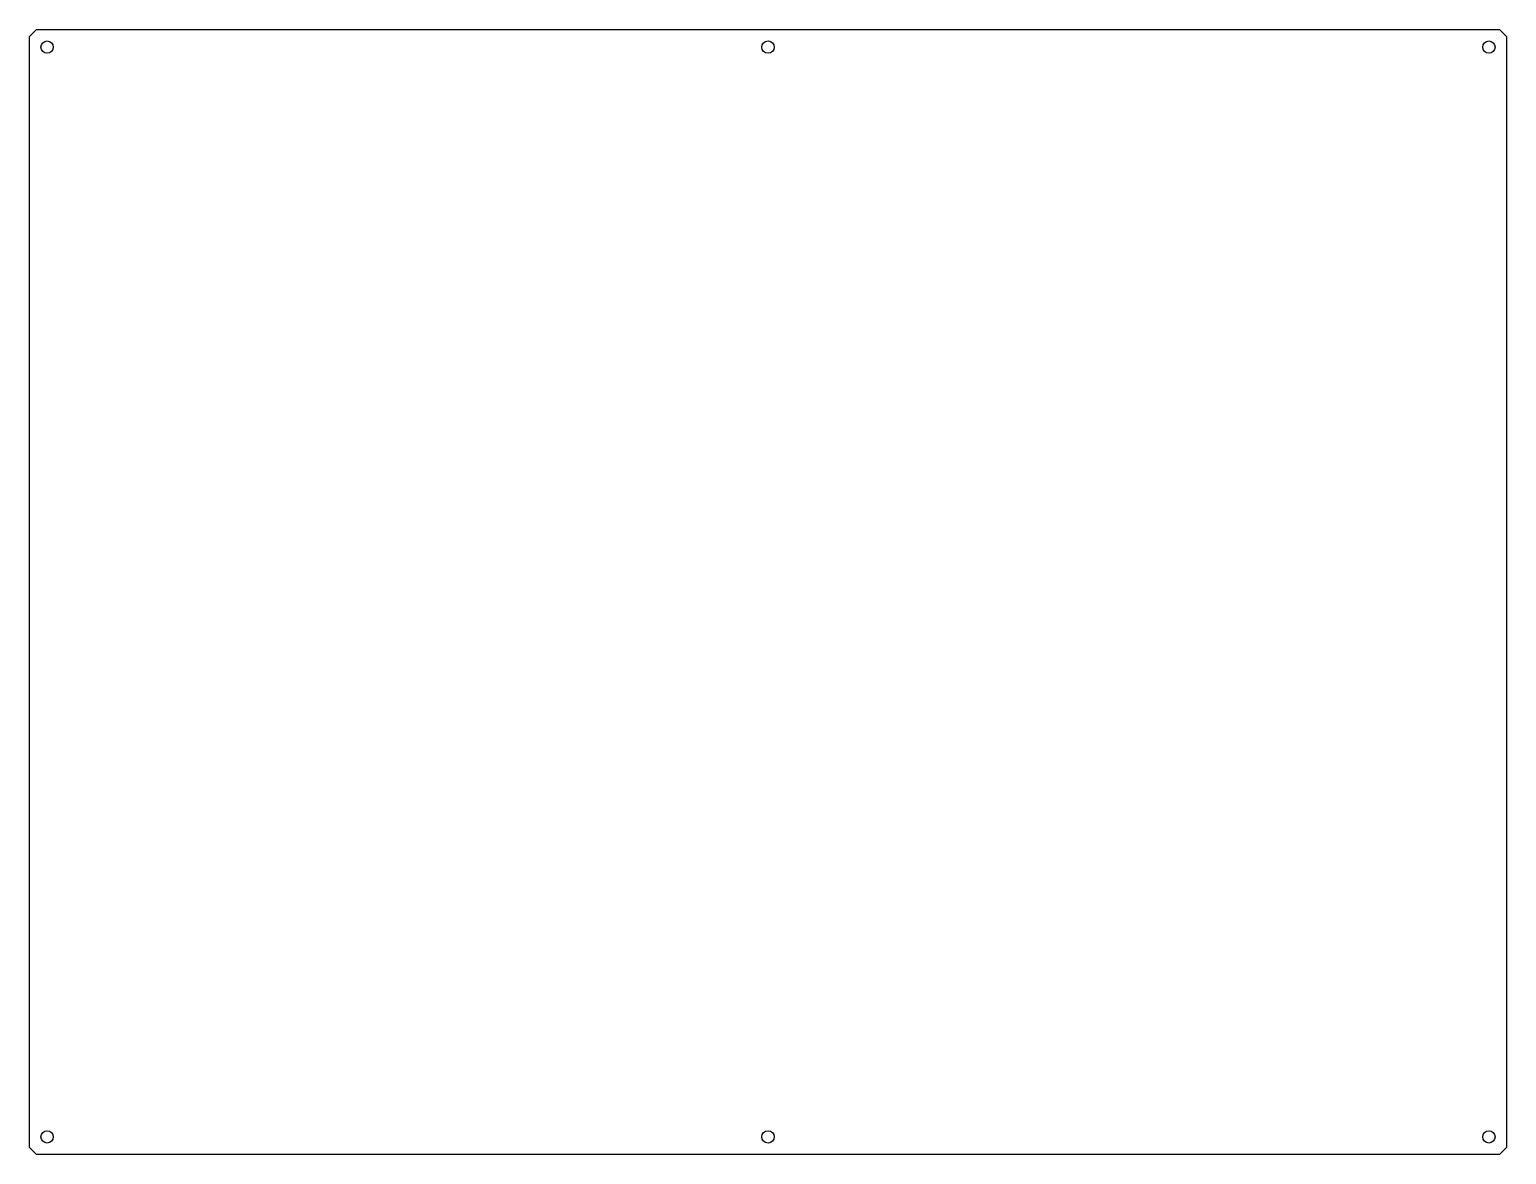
# Model space of a CAD drawing. Extents: x -210 to 210, y -160 to 160.
import ezdxf

# ---------------------------------------------------------------- set-up
doc = ezdxf.new("R2010")
doc.units = 0
doc.layers.get('0').update_dxf_attribs({"linetype": 'continuous'})

# ---------------------------------------------------------------- blocks, each defined once
blk = doc.blocks.new('CHAMFER001')
at = {"color": 0}
for p, q in [((-208, 160), (-210, 158)), ((-208, 160), (208, 160)), ((208, 160), (210, 158)), ((-210, -158), (-210, 158)), ((210, 158), (210, -158)), ((-210, -158), (-208, -160)), ((210, -158), (208, -160)), ((208, -160), (-208, -160))]:
    blk.add_line(p, q, dxfattribs=at)
for centre in [(-205, 155), (0, 155), (205, 155), (-205, -155), (0, -155), (205, -155)]:
    blk.add_circle(centre, 1.75, dxfattribs=at)

msp = doc.modelspace()

# ---------------------------------------------------------------- block references
at = {"color": 0}
msp.add_blockref('CHAMFER001', (0, 0), dxfattribs=at)

doc.saveas('drawing.dxf')
